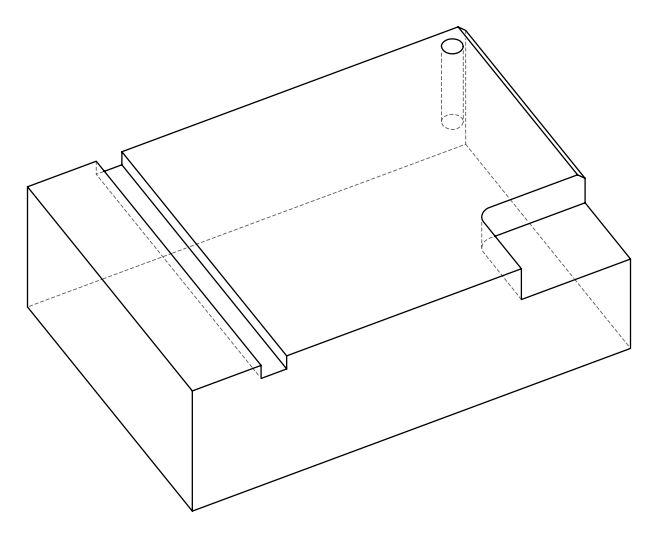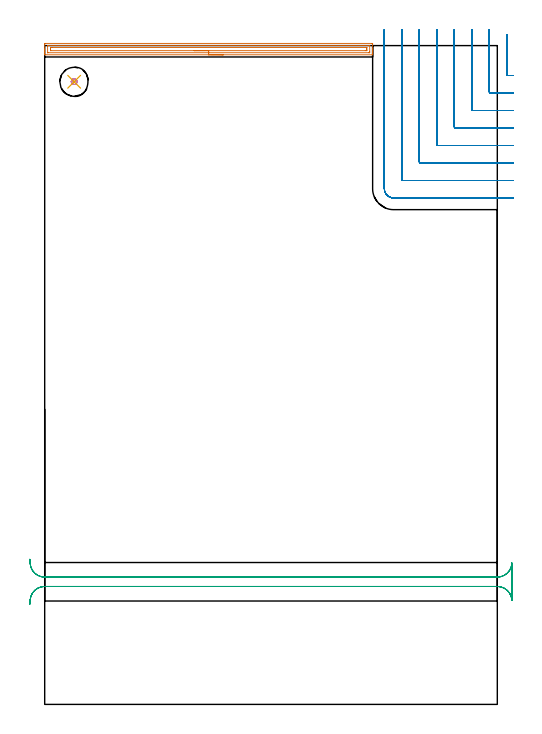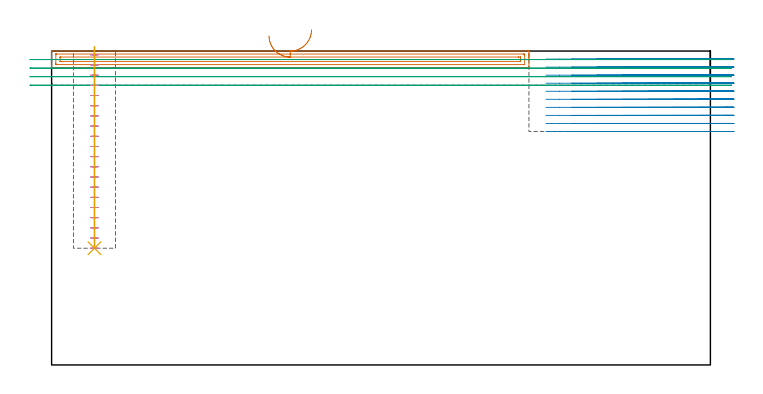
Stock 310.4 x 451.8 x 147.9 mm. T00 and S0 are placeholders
(PLAN: 5 operations, 4 tool changes, 34.4 min)
(1 AREA_MILL | FG_CHAMFER_SURFACE | UGT0205_001 | 5.61 min | 6986 mm3)
(2 MILL_CORNER_NOTCH_RECTANGULAR | CORNER_NOTCH_RECTANGULAR | NXT0201_012 | Follow Part, ap 4, ae 75% | 21.18 min | 362711 mm3)
(3 MILL_RECTANGULAR_SLOT | SLOT_RECTANGULAR | UGT0201_094 | Follow Part, ap 5, ae 75% | 5.76 min | 131942 mm3)
(4 MILL_BLIND_HOLE_FROM_SOLID_MATERIAL | STEP1POCKET | NXT0201_012 | Spiral | 1.45 min | 28665 mm3)
(5 BORE_BLIND_HOLE | STEP1POCKET | UGT0332_076 | 0.38 min | 0 mm3)
(TOOL UGT0205_001 | Chamfer Mill 20 x 3 x 45 deg. | D20 FL50 Z2)
(TOOL NXT0201_012 | ENDMILL 16mm [2P460-1600-NA 1630] | D16 FL38 Z6)
(TOOL UGT0201_094 | End mill 20 mm | D20 FL38 Z4)
(TOOL UGT0332_076 | 19.75 mm Rough Boring Bar | D19.75)
(OP 1 AREA_MILL)
G17 G21 G94 G90
T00 M6
G54
G17 G0 G90 X122.45 Y445.5 S1061 M3
G43 Z157.9 H0
G94 G1 X122.412 Z157.028 F250.
X122.298 Z156.163
X122.109 Z155.312
X121.847 Z154.48
X121.513 Z153.674
X121.11 Z152.9
X120.642 Z152.164
X120.11 Z151.472
X119.521 Z150.829
X118.878 Z150.239
X118.186 Z149.708
X117.45 Z149.24
X116.676 Z148.837
X115.87 Z148.503
X115.038 Z148.241
X114.186 Z148.052
X113.322 Z147.938
X112.45 Z147.9
X0.144
X0.01 Y445.502 Z147.888
X0.002 Y445.624 Z147.768
X0. Y445.753 Z147.646
Y446.768 Z146.631
Y447.079 Z146.32
Y447.646 Z145.75
Y447.929 Z145.468
Y448.523 Z144.874
Y448.806 Z144.591
Y449.397 Z143.997
Y452.612 Z140.785
X0.003 Y452.909 Z140.488
X0.01 Y453.292 Z140.105
X0.196 Y453.296 Z140.102
X0.59 Y453.3 Z140.1
X224.31 Y453.299 Z140.101
X224.704 Y453.296 Z140.102
X224.89 Y453.292 Z140.105
X224.9 Y452.909 Z140.488
Y449.4 Z143.994
Y448.806 Z144.591
Y448.523 Z144.874
Y447.929 Z145.468
Y447.646 Z145.75
Y447.079 Z146.32
Y446.768 Z146.631
Y445.753 Z147.646
X224.898 Y445.624 Z147.768
X224.89 Y445.502 Z147.888
X224.756 Y445.5 Z147.9
X112.45
Y446.914 Z146.486
X2.223 Y446.915 Z146.485
X2.033 Y446.919 Z146.481
X2.015 Y446.921 Z146.479
X2.009 Y446.93 Z146.47
X2.003 Y446.954 Z146.446
X2.001 Y446.979 Z146.421
Y451.154 Z142.246
X2.002 Y451.518 Z141.882
X2.011 Y451.879 Z141.521
X2.372 Y451.884 Z141.516
X2.521 Y451.885 Z141.515
X222.677
X222.867 Y451.881 Z141.519
X222.885 Y451.879 Z141.521
X222.891 Y451.87 Z141.53
X222.897 Y451.846 Z141.554
X222.899 Y451.821 Z141.579
Y447.646 Z145.754
X222.898 Y447.282 Z146.118
X222.889 Y446.921 Z146.479
X222.528 Y446.916 Z146.484
X222.379 Y446.915 Z146.485
X112.45 Y446.914 Z146.486
Y448.328 Z145.072
X4.155 Y448.329 Z145.071
X4.089 Y448.33 Z145.07
X4.037 Y448.333 Z145.067
X4.011 Y448.335 Z145.065
X4.008 Y448.371 Z145.029
X4.003 Y448.523 Z144.877
X4. Y448.675 Z144.725
Y449.4 Z144.
Y449.552 Z143.848
X4.004 Y450.277 Z143.123
X4.008 Y450.422 Z142.978
X4.016 Y450.465 Z142.935
X4.057 Y450.467 Z142.933
X4.155 Y450.469 Z142.931
X4.849 Y450.471 Z142.929
X5.046
X220.745
X220.811 Y450.47 Z142.93
X220.863 Y450.467 Z142.933
X220.889 Y450.465 Z142.935
X220.892 Y450.429 Z142.971
X220.897 Y450.277 Z143.123
X220.9 Y450.125 Z143.275
Y449.4 Z144.
Y449.248 Z144.152
X220.896 Y448.523 Z144.877
X220.892 Y448.378 Z145.022
X220.884 Y448.335 Z145.065
X220.843 Y448.333 Z145.067
X220.745 Y448.331 Z145.069
X220.051 Y448.329 Z145.071
X219.854 Y448.328 Z145.072
X112.45
X111.578 Z145.11
X110.714 Z145.223
X109.862 Z145.412
X109.03 Z145.675
X108.224 Z146.008
X107.45 Z146.411
X106.714 Z146.88
X106.022 Z147.411
X105.379 Z148.
X104.79 Z148.644
X104.258 Z149.336
X103.79 Z150.072
X103.387 Z150.845
X103.053 Z151.651
X102.791 Z152.483
X102.602 Z153.335
X102.488 Z154.2
X102.45 Z155.072
G0 Z157.9
M5
M2
(OP 2 MILL_CORNER_NOTCH_RECTANGULAR)
G17 G21 G94 G90
T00 M6
G54
G17 G0 G90 X316.9 Y459.464 S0 M3
G43 Z157.9 H1
Z144.11
G94 G1 Y456.464 F250.
Y432.093 F500.
G3 X317.693 Y431.3 R0.8
G1 X318.4
X321.4 F250.
G0 Z157.9
X304.9 Y462.8
Z144.11
G1 Y459.8
Y420.094 F500.
G3 X305.694 Y419.3 R0.8
G1 X318.4
X321.4 F250.
G0 Z157.9
X292.9 Y462.8
Z144.11
G1 Y459.8
Y408.094 F500.
G3 X293.694 Y407.3 R0.8
G1 X318.4
X321.4 F250.
G0 Z157.9
X280.9 Y462.8
Z144.11
G1 Y459.8
Y396.095 F500.
G3 X281.695 Y395.3 R0.8
G1 X318.4
X321.4 F250.
G0 Z157.9
X268.9 Y462.8
Z144.11
G1 Y459.8
Y384.095 F500.
G3 X269.695 Y383.3 R0.8
G1 X318.4
X321.4 F250.
G0 Z157.9
X256.9 Y462.8
Z144.11
G1 Y459.8
Y372.095 F500.
G3 X257.695 Y371.3 R0.8
G1 X318.4
X321.4 F250.
G0 Z157.9
X244.9 Y462.8
Z144.11
G1 Y459.8
Y360.096 F500.
G3 X245.696 Y359.3 R0.8
G1 X318.4
X321.4 F250.
G0 Z157.9
X232.9 Y462.8
Z144.11
G1 Y459.8
Y353.8 F500.
G3 X239.4 Y347.3 R6.5
G1 X318.4
X321.4 F250.
G0 Z157.9
X316.9 Y459.464
Z140.32
G1 Y456.464
Y432.094 F500.
G3 X317.694 Y431.3 R0.8
G1 X318.4
X321.4 F250.
G0 Z157.9
X304.9 Y462.8
Z140.32
G1 Y459.8
Y420.094 F500.
G3 X305.694 Y419.3 R0.8
G1 X318.4
X321.4 F250.
G0 Z157.9
X292.9 Y462.8
Z140.32
G1 Y459.8
Y408.094 F500.
G3 X293.694 Y407.3 R0.8
G1 X318.4
X321.4 F250.
G0 Z157.9
X280.9 Y462.8
Z140.32
G1 Y459.8
Y396.095 F500.
G3 X281.695 Y395.3 R0.8
G1 X318.4
X321.4 F250.
G0 Z157.9
X268.9 Y462.8
Z140.32
G1 Y459.8
Y384.095 F500.
G3 X269.695 Y383.3 R0.8
G1 X318.4
X321.4 F250.
G0 Z157.9
X256.9 Y462.8
Z140.32
G1 Y459.8
Y372.095 F500.
G3 X257.695 Y371.3 R0.8
G1 X318.4
X321.4 F250.
G0 Z157.9
X244.9 Y462.8
Z140.32
G1 Y459.8
Y360.096 F500.
G3 X245.696 Y359.3 R0.8
G1 X318.4
X321.4 F250.
G0 Z157.9
X232.9 Y462.8
Z140.32
G1 Y459.8
Y353.8 F500.
G3 X239.4 Y347.3 R6.5
G1 X318.4
X321.4 F250.
G0 Z157.9
X316.9 Y459.464
Z136.53
G1 Y456.464
Y432.094 F500.
G3 X317.694 Y431.3 R0.8
G1 X318.4
X321.4 F250.
G0 Z157.9
X304.9 Y462.8
Z136.53
G1 Y459.8
Y420.094 F500.
G3 X305.694 Y419.3 R0.8
G1 X318.4
X321.4 F250.
G0 Z157.9
X292.9 Y462.8
Z136.53
G1 Y459.8
Y408.094 F500.
G3 X293.694 Y407.3 R0.8
G1 X318.4
X321.4 F250.
G0 Z157.9
X280.9 Y462.8
Z136.53
G1 Y459.8
Y396.095 F500.
G3 X281.695 Y395.3 R0.8
G1 X318.4
X321.4 F250.
G0 Z157.9
X268.9 Y462.8
Z136.53
G1 Y459.8
Y384.095 F500.
G3 X269.695 Y383.3 R0.8
G1 X318.4
X321.4 F250.
G0 Z157.9
X256.9 Y462.8
Z136.53
G1 Y459.8
Y372.095 F500.
G3 X257.695 Y371.3 R0.8
G1 X318.4
X321.4 F250.
G0 Z157.9
X244.9 Y462.8
Z136.53
G1 Y459.8
Y360.096 F500.
G3 X245.696 Y359.3 R0.8
G1 X318.4
X321.4 F250.
G0 Z157.9
X232.9 Y462.8
Z136.53
G1 Y459.8
Y353.8 F500.
G3 X239.4 Y347.3 R6.5
G1 X318.4
X321.4 F250.
G0 Z157.9
X316.9 Y459.464
Z132.74
G1 Y456.464
Y432.094 F500.
G3 X317.694 Y431.3 R0.8
G1 X318.4
X321.4 F250.
G0 Z157.9
X304.9 Y462.8
Z132.74
G1 Y459.8
Y420.094 F500.
G3 X305.694 Y419.3 R0.8
G1 X318.4
X321.4 F250.
G0 Z157.9
X292.9 Y462.8
Z132.74
G1 Y459.8
Y408.094 F500.
G3 X293.694 Y407.3 R0.8
G1 X318.4
X321.4 F250.
G0 Z157.9
X280.9 Y462.8
Z132.74
G1 Y459.8
Y396.095 F500.
G3 X281.695 Y395.3 R0.8
G1 X318.4
X321.4 F250.
G0 Z157.9
X268.9 Y462.8
Z132.74
G1 Y459.8
Y384.095 F500.
G3 X269.695 Y383.3 R0.8
G1 X318.4
X321.4 F250.
G0 Z157.9
X256.9 Y462.8
Z132.74
G1 Y459.8
Y372.095 F500.
G3 X257.695 Y371.3 R0.8
G1 X318.4
X321.4 F250.
G0 Z157.9
X244.9 Y462.8
Z132.74
G1 Y459.8
Y360.096 F500.
G3 X245.696 Y359.3 R0.8
G1 X318.4
X321.4 F250.
G0 Z157.9
X232.9 Y462.8
Z132.74
G1 Y459.8
Y353.8 F500.
G3 X239.4 Y347.3 R6.5
G1 X318.4
X321.4 F250.
G0 Z157.9
X316.9 Y459.464
Z128.95
G1 Y456.464
Y432.094 F500.
G3 X317.694 Y431.3 R0.8
G1 X318.4
X321.4 F250.
G0 Z157.9
X304.9 Y462.8
Z128.95
G1 Y459.8
Y420.094 F500.
G3 X305.694 Y419.3 R0.8
G1 X318.4
X321.4 F250.
G0 Z157.9
X292.9 Y462.8
Z128.95
G1 Y459.8
Y408.094 F500.
G3 X293.694 Y407.3 R0.8
G1 X318.4
X321.4 F250.
G0 Z157.9
X280.9 Y462.8
Z128.95
G1 Y459.8
Y396.095 F500.
G3 X281.695 Y395.3 R0.8
G1 X318.4
X321.4 F250.
G0 Z157.9
X268.9 Y462.8
Z128.95
G1 Y459.8
Y384.095 F500.
G3 X269.695 Y383.3 R0.8
G1 X318.4
X321.4 F250.
G0 Z157.9
X256.9 Y462.8
Z128.95
G1 Y459.8
Y372.095 F500.
G3 X257.695 Y371.3 R0.8
G1 X318.4
X321.4 F250.
G0 Z157.9
X244.9 Y462.8
Z128.95
G1 Y459.8
Y360.096 F500.
G3 X245.696 Y359.3 R0.8
G1 X318.4
X321.4 F250.
G0 Z157.9
X232.9 Y462.8
Z128.95
G1 Y459.8
Y353.8 F500.
G3 X239.4 Y347.3 R6.5
G1 X318.4
X321.4 F250.
G0 Z157.9
X316.9 Y459.464
Z125.16
G1 Y456.464
Y432.094 F500.
G3 X317.694 Y431.3 R0.8
G1 X318.4
X321.4 F250.
G0 Z157.9
X304.9 Y462.8
Z125.16
G1 Y459.8
Y420.094 F500.
G3 X305.694 Y419.3 R0.8
G1 X318.4
X321.4 F250.
G0 Z157.9
X292.9 Y462.8
Z125.16
G1 Y459.8
Y408.094 F500.
G3 X293.694 Y407.3 R0.8
G1 X318.4
X321.4 F250.
G0 Z157.9
X280.9 Y462.8
Z125.16
G1 Y459.8
Y396.095 F500.
G3 X281.695 Y395.3 R0.8
G1 X318.4
X321.4 F250.
G0 Z157.9
X268.9 Y462.8
Z125.16
G1 Y459.8
Y384.095 F500.
G3 X269.695 Y383.3 R0.8
G1 X318.4
X321.4 F250.
G0 Z157.9
X256.9 Y462.8
Z125.16
G1 Y459.8
Y372.095 F500.
G3 X257.695 Y371.3 R0.8
G1 X318.4
X321.4 F250.
G0 Z157.9
X244.9 Y462.8
Z125.16
G1 Y459.8
Y360.096 F500.
G3 X245.696 Y359.3 R0.8
G1 X318.4
X321.4 F250.
G0 Z157.9
X232.9 Y462.8
Z125.16
G1 Y459.8
Y353.8 F500.
G3 X239.4 Y347.3 R6.5
G1 X318.4
X321.4 F250.
G0 Z157.9
X316.9 Y459.464
Z121.37
G1 Y456.464
Y432.094 F500.
G3 X317.694 Y431.3 R0.8
G1 X318.4
X321.4 F250.
G0 Z157.9
X304.9 Y462.8
Z121.37
G1 Y459.8
Y420.094 F500.
G3 X305.694 Y419.3 R0.8
G1 X318.4
X321.4 F250.
G0 Z157.9
X292.9 Y462.8
Z121.37
G1 Y459.8
Y408.094 F500.
G3 X293.694 Y407.3 R0.8
G1 X318.4
X321.4 F250.
G0 Z157.9
X280.9 Y462.8
Z121.37
G1 Y459.8
Y396.095 F500.
G3 X281.695 Y395.3 R0.8
G1 X318.4
X321.4 F250.
G0 Z157.9
X268.9 Y462.8
Z121.37
G1 Y459.8
Y384.095 F500.
G3 X269.695 Y383.3 R0.8
G1 X318.4
X321.4 F250.
G0 Z157.9
X256.9 Y462.8
Z121.37
G1 Y459.8
Y372.095 F500.
G3 X257.695 Y371.3 R0.8
G1 X318.4
X321.4 F250.
G0 Z157.9
X244.9 Y462.8
Z121.37
G1 Y459.8
Y360.096 F500.
G3 X245.696 Y359.3 R0.8
G1 X318.4
X321.4 F250.
G0 Z157.9
X232.9 Y462.8
Z121.37
G1 Y459.8
Y353.8 F500.
G3 X239.4 Y347.3 R6.5
G1 X318.4
X321.4 F250.
G0 Z157.9
X316.9 Y459.464
Z117.58
G1 Y456.464
Y432.094 F500.
G3 X317.694 Y431.3 R0.8
G1 X318.4
X321.4 F250.
G0 Z157.9
X304.9 Y462.8
Z117.58
G1 Y459.8
Y420.094 F500.
G3 X305.694 Y419.3 R0.8
G1 X318.4
X321.4 F250.
G0 Z157.9
X292.9 Y462.8
Z117.58
G1 Y459.8
Y408.094 F500.
G3 X293.694 Y407.3 R0.8
G1 X318.4
X321.4 F250.
G0 Z157.9
X280.9 Y462.8
Z117.58
G1 Y459.8
Y396.095 F500.
G3 X281.695 Y395.3 R0.8
G1 X318.4
X321.4 F250.
G0 Z157.9
X268.9 Y462.8
Z117.58
G1 Y459.8
Y384.095 F500.
G3 X269.695 Y383.3 R0.8
G1 X318.4
X321.4 F250.
G0 Z157.9
X256.9 Y462.8
Z117.58
G1 Y459.8
Y372.095 F500.
G3 X257.695 Y371.3 R0.8
G1 X318.4
X321.4 F250.
G0 Z157.9
X244.9 Y462.8
Z117.58
G1 Y459.8
Y360.096 F500.
G3 X245.696 Y359.3 R0.8
G1 X318.4
X321.4 F250.
G0 Z157.9
X232.9 Y462.8
Z117.58
G1 Y459.8
Y353.8 F500.
G3 X239.4 Y347.3 R6.5
G1 X318.4
X321.4 F250.
G0 Z157.9
X316.9 Y459.464
Z113.79
G1 Y456.464
Y432.094 F500.
G3 X317.694 Y431.3 R0.8
G1 X318.4
X321.4 F250.
G0 Z157.9
X304.9 Y462.8
Z113.79
G1 Y459.8
Y420.094 F500.
G3 X305.694 Y419.3 R0.8
G1 X318.4
X321.4 F250.
G0 Z157.9
X292.9 Y462.8
Z113.79
G1 Y459.8
Y408.094 F500.
G3 X293.694 Y407.3 R0.8
G1 X318.4
X321.4 F250.
G0 Z157.9
X280.9 Y462.8
Z113.79
G1 Y459.8
Y396.095 F500.
G3 X281.695 Y395.3 R0.8
G1 X318.4
X321.4 F250.
G0 Z157.9
X268.9 Y462.8
Z113.79
G1 Y459.8
Y384.095 F500.
G3 X269.695 Y383.3 R0.8
G1 X318.4
X321.4 F250.
G0 Z157.9
X256.9 Y462.8
Z113.79
G1 Y459.8
Y372.095 F500.
G3 X257.695 Y371.3 R0.8
G1 X318.4
X321.4 F250.
G0 Z157.9
X244.9 Y462.8
Z113.79
G1 Y459.8
Y360.096 F500.
G3 X245.696 Y359.3 R0.8
G1 X318.4
X321.4 F250.
G0 Z157.9
X232.9 Y462.8
Z113.79
G1 Y459.8
Y353.8 F500.
G3 X239.4 Y347.3 R6.5
G1 X318.4
X321.4 F250.
G0 Z157.9
X316.9 Y459.464
Z110.
G1 Y456.464
Y432.094 F500.
G3 X317.694 Y431.3 R0.8
G1 X318.4
X321.4 F250.
G0 Z157.9
X304.9 Y462.8
Z110.
G1 Y459.8
Y420.094 F500.
G3 X305.694 Y419.3 R0.8
G1 X318.4
X321.4 F250.
G0 Z157.9
X292.9 Y462.8
Z110.
G1 Y459.8
Y408.094 F500.
G3 X293.694 Y407.3 R0.8
G1 X318.4
X321.4 F250.
G0 Z157.9
X280.9 Y462.8
Z110.
G1 Y459.8
Y396.095 F500.
G3 X281.695 Y395.3 R0.8
G1 X318.4
X321.4 F250.
G0 Z157.9
X268.9 Y462.8
Z110.
G1 Y459.8
Y384.095 F500.
G3 X269.695 Y383.3 R0.8
G1 X318.4
X321.4 F250.
G0 Z157.9
X256.9 Y462.8
Z110.
G1 Y459.8
Y372.095 F500.
G3 X257.695 Y371.3 R0.8
G1 X318.4
X321.4 F250.
G0 Z157.9
X244.9 Y462.8
Z110.
G1 Y459.8
Y360.096 F500.
G3 X245.696 Y359.3 R0.8
G1 X318.4
X321.4 F250.
G0 Z157.9
X232.9 Y462.8
Z110.
G1 Y459.8
Y353.8 F500.
G3 X239.4 Y347.3 R6.5
G1 X318.4
X321.4 F250.
G0 Z157.9
M5
M2
(OP 3 MILL_RECTANGULAR_SLOT)
G17 G21 G94 G90
T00 M6
G54
G17 G0 G90 X-10.202 Y68.683 S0 M3
G43 Z157.9 H0
Z143.875
G94 G1 X-9.97 Y71.674 F250.
G2 X0. Y80.9 R10. F500.
G1 X310.4
G2 X320.39 Y71.347 R10.
G1 X320.4
Y96.853
X320.39
G2 X310.4 Y87.3 R10.
G1 X0.
G2 X-9.97 Y96.526 R10.
G1 X-10.202 Y99.517 F250.
G0 Y68.683 Z139.85
G1 X-9.97 Y71.674
G2 X0. Y80.9 R10. F500.
G1 X310.4
G2 X320.39 Y71.347 R10.
G1 X320.4
Y96.853
X320.39
G2 X310.4 Y87.3 R10.
G1 X0.
G2 X-9.97 Y96.526 R10.
G1 X-10.202 Y99.517 F250.
G0 Y68.683 Z135.825
G1 X-9.97 Y71.674
G2 X0. Y80.9 R10. F500.
G1 X310.4
G2 X320.39 Y71.347 R10.
G1 X320.4
Y96.853
X320.39
G2 X310.4 Y87.3 R10.
G1 X0.
G2 X-9.97 Y96.526 R10.
G1 X-10.202 Y99.517 F250.
G0 Y68.683 Z131.8
G1 X-9.97 Y71.674
G2 X0. Y80.9 R10. F500.
G1 X310.4
G2 X320.39 Y71.347 R10.
G1 X320.4
Y96.853
X320.39
G2 X310.4 Y87.3 R10.
G1 X0.
G2 X-9.97 Y96.526 R10.
G1 X-10.202 Y99.517 F250.
G0 Z157.9
M5
M2
(OP 4 MILL_BLIND_HOLE_FROM_SOLID_MATERIAL)
G17 G21 G94 G90
T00 M6
G54
G17 G0 G90 X20.2 Y427. S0 M3
G43 Z157.9 H1
Z146.105
G94 G3 X21.15 Y427.95 R0.95 F250.
X20.2 Y428.9 R0.95
X18.3 Y427. R1.9
X20.2 Y428.9 R-1.9
X19.25 Y427.95 R0.95
X20.2 Y427. R0.95
G0 Z141.31
G3 X21.15 Y427.95 R0.95
X20.2 Y428.9 R0.95
X18.3 Y427. R1.9
X20.2 Y428.9 R-1.9
X19.25 Y427.95 R0.95
X20.2 Y427. R0.95
G0 Z136.515
G3 X21.15 Y427.95 R0.95
X20.2 Y428.9 R0.95
X18.3 Y427. R1.9
X20.2 Y428.9 R-1.9
X19.25 Y427.95 R0.95
X20.2 Y427. R0.95
G0 Z131.72
G3 X21.15 Y427.95 R0.95
X20.2 Y428.9 R0.95
X18.3 Y427. R1.9
X20.2 Y428.9 R-1.9
X19.25 Y427.95 R0.95
X20.2 Y427. R0.95
G0 Z126.925
G3 X21.15 Y427.95 R0.95
X20.2 Y428.9 R0.95
X18.3 Y427. R1.9
X20.2 Y428.9 R-1.9
X19.25 Y427.95 R0.95
X20.2 Y427. R0.95
G0 Z122.13
G3 X21.15 Y427.95 R0.95
X20.2 Y428.9 R0.95
X18.3 Y427. R1.9
X20.2 Y428.9 R-1.9
X19.25 Y427.95 R0.95
X20.2 Y427. R0.95
G0 Z117.335
G3 X21.15 Y427.95 R0.95
X20.2 Y428.9 R0.95
X18.3 Y427. R1.9
X20.2 Y428.9 R-1.9
X19.25 Y427.95 R0.95
X20.2 Y427. R0.95
G0 Z112.54
G3 X21.15 Y427.95 R0.95
X20.2 Y428.9 R0.95
X18.3 Y427. R1.9
X20.2 Y428.9 R-1.9
X19.25 Y427.95 R0.95
X20.2 Y427. R0.95
G0 Z107.745
G3 X21.15 Y427.95 R0.95
X20.2 Y428.9 R0.95
X18.3 Y427. R1.9
X20.2 Y428.9 R-1.9
X19.25 Y427.95 R0.95
X20.2 Y427. R0.95
G0 Z102.95
G3 X21.15 Y427.95 R0.95
X20.2 Y428.9 R0.95
X18.3 Y427. R1.9
X20.2 Y428.9 R-1.9
X19.25 Y427.95 R0.95
X20.2 Y427. R0.95
G0 Z98.155
G3 X21.15 Y427.95 R0.95
X20.2 Y428.9 R0.95
X18.3 Y427. R1.9
X20.2 Y428.9 R-1.9
X19.25 Y427.95 R0.95
X20.2 Y427. R0.95
G0 Z93.36
G3 X21.15 Y427.95 R0.95
X20.2 Y428.9 R0.95
X18.3 Y427. R1.9
X20.2 Y428.9 R-1.9
X19.25 Y427.95 R0.95
X20.2 Y427. R0.95
G0 Z88.565
G3 X21.15 Y427.95 R0.95
X20.2 Y428.9 R0.95
X18.3 Y427. R1.9
X20.2 Y428.9 R-1.9
X19.25 Y427.95 R0.95
X20.2 Y427. R0.95
G0 Z83.77
G3 X21.15 Y427.95 R0.95
X20.2 Y428.9 R0.95
X18.3 Y427. R1.9
X20.2 Y428.9 R-1.9
X19.25 Y427.95 R0.95
X20.2 Y427. R0.95
G0 Z78.975
G3 X21.15 Y427.95 R0.95
X20.2 Y428.9 R0.95
X18.3 Y427. R1.9
X20.2 Y428.9 R-1.9
X19.25 Y427.95 R0.95
X20.2 Y427. R0.95
G0 Z74.18
G3 X21.15 Y427.95 R0.95
X20.2 Y428.9 R0.95
X18.3 Y427. R1.9
X20.2 Y428.9 R-1.9
X19.25 Y427.95 R0.95
X20.2 Y427. R0.95
G0 Z69.385
G3 X21.15 Y427.95 R0.95
X20.2 Y428.9 R0.95
X18.3 Y427. R1.9
X20.2 Y428.9 R-1.9
X19.25 Y427.95 R0.95
X20.2 Y427. R0.95
G0 Z64.59
G3 X21.15 Y427.95 R0.95
X20.2 Y428.9 R0.95
X18.3 Y427. R1.9
X20.2 Y428.9 R-1.9
X19.25 Y427.95 R0.95
X20.2 Y427. R0.95
G0 Z59.795
G3 X21.15 Y427.95 R0.95
X20.2 Y428.9 R0.95
X18.3 Y427. R1.9
X20.2 Y428.9 R-1.9
X19.25 Y427.95 R0.95
X20.2 Y427. R0.95
G0 Z55.
G3 X21.15 Y427.95 R0.95
X20.2 Y428.9 R0.95
X18.3 Y427. R1.9
X20.2 Y428.9 R-1.9
X19.25 Y427.95 R0.95
X20.2 Y427. R0.95
G0 Z157.9
M5
M2
(OP 5 BORE_BLIND_HOLE)
G17 G21 G94 G90
T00 M6
G54
G17 G0 G90 X20.2 Y427. S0 M3
G43 Z157.9 H0
G94 G85 G98 Z55. F250. R149.9
G80
M5
M2
